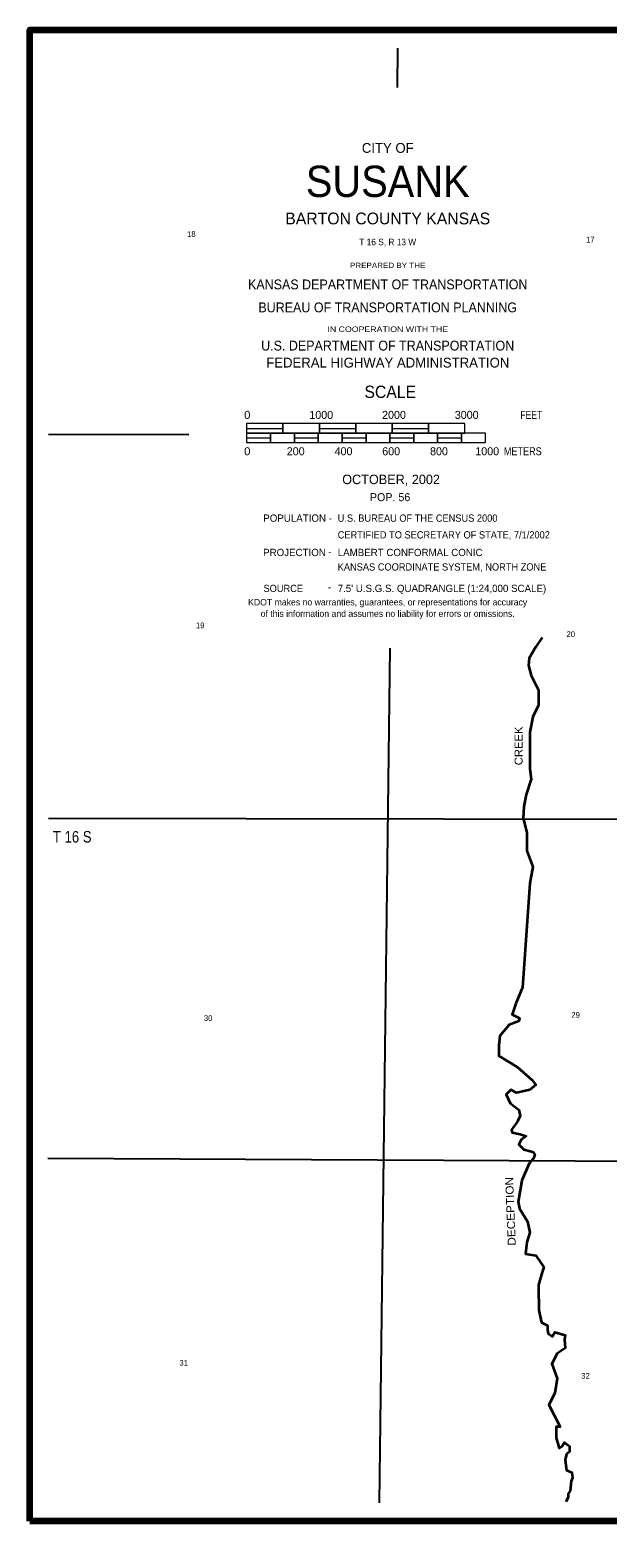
# Model space of a CAD drawing. Extents: x 202.44 to 206.36, y 42.03 to 45.96.
# Drawn here: x 202.435 to 203.938, y 42.073 to 45.955 of the extents above; entities that cross this region are included whole.
import ezdxf
from ezdxf.enums import TextEntityAlignment as Align

# ---------------------------------------------------------------- set-up
doc = ezdxf.new("R2010")
doc.units = 0
doc.header["$LTSCALE"] = 0.0075
for name, color, linetype, lineweight in [('14', 7, 'Continuous', 25), ('25', 7, 'Continuous', 35), ('48', 7, 'Continuous', 106), ('51', 7, 'Continuous', 13)]:
    doc.layers.add(name, color=color, linetype=linetype, lineweight=lineweight)
for name, color, linetype in [('29', 7, 'Continuous'), ('45', 7, 'Continuous'), ('46', 7, 'Continuous')]:
    doc.layers.add(name, color=color, linetype=linetype)

msp = doc.modelspace()

# ---------------------------------------------------------------- linework, layer by layer
at = {"layer": '14'}
for p, q in [((203.392045, 45.805114), (203.393371, 45.908144)), ((202.483902, 44.902652), (202.849242, 44.902083)), ((203.345076, 42.120265), (203.373295, 44.345833)), ((202.484091, 43.90303), (206.270455, 43.897727)), ((202.482386, 43.017803), (205.373674, 43.003788))]:
    msp.add_line(p, q, dxfattribs=at)
at = {"layer": '25'}
msp.add_lwpolyline([(203.769129, 44.373674), (203.751894, 44.348864), (203.734659, 44.320076), (203.732765, 44.300947), (203.740341, 44.274242), (203.75947, 44.235985), (203.75947, 44.197727), (203.744318, 44.167045), (203.736553, 44.126894), (203.736553, 44.075189), (203.736553, 44.03125), (203.740341, 44.004545), (203.727083, 43.964394), (203.721212, 43.933712), (203.719318, 43.90303), (203.728977, 43.866098), (203.728977, 43.818182), (203.744318, 43.776136), (203.736553, 43.734091), (203.717424, 43.4625), (203.700189, 43.420455), (203.69072, 43.391667), (203.709848, 43.382197), (203.707955, 43.374432), (203.682955, 43.364962), (203.658144, 43.336174), (203.65625, 43.311364), (203.65625, 43.28447), (203.704167, 43.254735), (203.742235, 43.222159), (203.751894, 43.208712), (203.736553, 43.195455), (203.702083, 43.187689), (203.686932, 43.195455), (203.675379, 43.183902), (203.685038, 43.160985), (203.707955, 43.14375), (203.711742, 43.128409), (203.704167, 43.113068), (203.688826, 43.092045), (203.69072, 43.08447), (203.711742, 43.080682), (203.727083, 43.074811), (203.713636, 43.065341), (203.707955, 43.053788), (203.721212, 43.040341), (203.744318, 43.034659), (203.75, 43.027083), (203.746212, 43.017424), (203.734659, 43.004167), (203.71553, 42.960038), (203.706061, 42.904545), (203.709848, 42.887311), (203.730871, 42.85303), (203.736553, 42.824242), (203.728977, 42.799432), (203.725189, 42.76875), (203.751894, 42.764962), (203.772917, 42.73428), (203.769129, 42.721023), (203.75947, 42.688447), (203.75947, 42.657765), (203.759659, 42.645265), (203.759659, 42.622348), (203.767235, 42.589773), (203.782576, 42.582197), (203.782576, 42.570644), (203.78447, 42.561174), (203.796023, 42.553598), (203.797917, 42.55928), (203.801705, 42.564962), (203.828409, 42.557386), (203.826515, 42.545833), (203.828409, 42.522917), (203.807386, 42.50947), (203.794129, 42.482765), (203.807386, 42.444508), (203.801705, 42.40625), (203.786364, 42.375568), (203.815152, 42.318182), (203.805492, 42.318182), (203.805492, 42.289583), (203.813258, 42.262689), (203.820833, 42.268561), (203.826515, 42.27803), (203.839962, 42.268561), (203.839962, 42.25322), (203.832197, 42.247348), (203.828409, 42.232197), (203.832197, 42.205303), (203.845644, 42.199621), (203.847538, 42.186174), (203.84375, 42.176705), (203.841856, 42.151705), (203.836174, 42.144129), (203.836174, 42.134659), (203.830303, 42.123106)], dxfattribs=at)
at = {"layer": '48'}
msp.add_lwpolyline([(202.435227, 42.072917), (202.435227, 45.955492), (206.317803, 45.955492), (206.317803, 42.072917)], close=True, dxfattribs=at)
at = {"layer": '51'}
for p, q in [((202.999432, 44.917992), (203.094129, 44.917992)), ((202.999432, 44.893371), (203.061742, 44.893371)), ((203.123864, 44.893371), (203.185985, 44.893371)), ((203.188826, 44.917992), (203.283523, 44.917992)), ((203.248106, 44.893371), (203.310227, 44.893371)), ((203.372348, 44.893371), (203.43447, 44.893371)), ((203.37822, 44.917992), (203.472917, 44.917992)), ((203.496591, 44.893371), (203.558712, 44.893371))]:
    msp.add_line(p, q, dxfattribs=at)
for points in [[(202.999432, 44.905682), (203.094129, 44.905682), (203.094129, 44.930303), (202.999432, 44.930303)], [(203.094129, 44.905682), (203.188826, 44.905682), (203.188826, 44.930303), (203.094129, 44.930303)], [(203.188826, 44.905682), (203.283523, 44.905682), (203.283523, 44.930303), (203.188826, 44.930303)], [(203.283523, 44.905682), (203.37822, 44.905682), (203.37822, 44.930303), (203.283523, 44.930303)], [(203.37822, 44.905682), (203.472917, 44.905682), (203.472917, 44.930303), (203.37822, 44.930303)], [(203.472917, 44.905682), (203.567614, 44.905682), (203.567614, 44.930303), (203.472917, 44.930303)], [(202.999432, 44.881061), (203.061742, 44.881061), (203.061742, 44.905682), (202.999432, 44.905682)], [(203.061742, 44.881061), (203.123864, 44.881061), (203.123864, 44.905682), (203.061742, 44.905682)], [(203.123864, 44.881061), (203.185985, 44.881061), (203.185985, 44.905682), (203.123864, 44.905682)], [(203.185985, 44.881061), (203.248106, 44.881061), (203.248106, 44.905682), (203.185985, 44.905682)], [(203.248106, 44.881061), (203.310227, 44.881061), (203.310227, 44.905682), (203.248106, 44.905682)], [(203.310227, 44.881061), (203.372348, 44.881061), (203.372348, 44.905682), (203.310227, 44.905682)], [(203.372348, 44.881061), (203.43447, 44.881061), (203.43447, 44.905682), (203.372348, 44.905682)], [(203.43447, 44.881061), (203.496591, 44.881061), (203.496591, 44.905682), (203.43447, 44.905682)], [(203.496591, 44.881061), (203.558712, 44.881061), (203.558712, 44.905682), (203.496591, 44.905682)], [(203.558712, 44.881061), (203.620833, 44.881061), (203.620833, 44.905682), (203.558712, 44.905682)]]:
    msp.add_lwpolyline(points, close=True, dxfattribs=at)

# ---------------------------------------------------------------- texts
at = {"layer": '29'}
for s, rotation, width, p in [('CREEK', 90, 1.05, (203.717803, 44.091288)), ('DECEPTION', 92.29, 1.1, (203.696651, 42.879982))]:
    msp.add_text(s, height=0.02083, rotation=rotation, dxfattribs=dict(at, width=width)).set_placement(p, align=Align.CENTER)
at = {"layer": '45'}
for s, p in [('18', (202.855587, 45.416288)), ('17', (203.894034, 45.401705)), ('19', (202.878598, 44.397538)), ('20', (203.842992, 44.374621)), ('30', (202.899337, 43.375189)), ('29', (203.855777, 43.383333)), ('31', (202.835701, 42.477462)), ('32', (203.881439, 42.44375))]:
    msp.add_text(s, height=0.01496, dxfattribs=at).set_placement(p, align=Align.CENTER)
at = {"layer": '46', "width": 0.85}
msp.add_text('T 16 S', height=0.03011, dxfattribs=at).set_placement((202.545549, 43.839583), align=Align.CENTER)
at = {"layer": '51'}
for s, height, p in [('CITY OF', 0.02557, (203.366856, 45.635227)), ('BARTON COUNTY KANSAS', 0.03068, (203.366761, 45.449053)), ('FEDERAL HIGHWAY ADMINISTRATION', 0.02557, (203.366856, 45.076326)), ('KDOT makes no warranties, guarantees, or representations for accuracy', 0.01688, (203.366572, 44.457008)), ('of this information and assumes no liability for errors or omissions.', 0.01688, (203.366572, 44.427273))]:
    msp.add_text(s, height=height, dxfattribs=at).set_placement(p, align=Align.CENTER)
for s, height, width, p in [('SUSANK', 0.08163, 0.95, (203.366761, 45.520265)), ('T 16 S, R 13 W', 0.01705, 0.95, (203.366761, 45.394697)), ('PREPARED BY THE', 0.0142, 1.1, (203.366572, 45.335227)), ('KANSAS DEPARTMENT OF TRANSPORTATION', 0.02557, 0.95, (203.366761, 45.279924)), ('BUREAU OF TRANSPORTATION PLANNING', 0.02557, 0.95, (203.366667, 45.220076)), ('IN COOPERATION WITH THE', 0.0142, 1.2, (203.366856, 45.168939)), ('U.S. DEPARTMENT OF TRANSPORTATION', 0.02557, 0.95, (203.366572, 45.120644))]:
    msp.add_text(s, height=height, dxfattribs=dict(at, width=width)).set_placement(p, align=Align.CENTER)
for s, height, width, p in [('SCALE', 0.0322, 0.95, (203.30625, 44.99697)), ('0', 0.02083, 1.05, (202.992992, 44.942614)), ('FEET', 0.02083, 0.8, (203.711932, 44.942614)), ('0', 0.02083, 1.05, (202.992992, 44.847917)), ('METERS', 0.02083, 0.85, (203.668939, 44.847917)), ('U.S. BUREAU OF THE CENSUS 2000', 0.01894, 0.95, (203.236553, 44.674811)), ('CERTIFIED TO SECRETARY OF STATE, 7/1/2002', 0.01894, 0.95, (203.236553, 44.63125)), ('KANSAS COORDINATE SYSTEM,', 0.01894, 0.95, (203.236553, 44.547727)), ('NORTH ZONE', 0.01894, 0.95, (203.620644, 44.547727)), ('SOURCE ', 0.01894, 0.95, (203.043371, 44.491856))]:
    msp.add_text(s, height=height, dxfattribs=dict(at, width=width)).set_placement(p)
for s, height, p in [('1000', 0.02083, (203.162689, 44.942614)), ('2000', 0.02083, (203.352083, 44.942614)), ('3000', 0.02083, (203.541288, 44.942614)), ('200', 0.02083, (203.103977, 44.847917)), ('400', 0.02083, (203.228409, 44.847917)), ('600', 0.02083, (203.352462, 44.847917)), ('800', 0.02083, (203.476894, 44.847917)), ('1000', 0.02083, (203.594697, 44.847917)), ('OCTOBER, 2002', 0.02462, (203.248295, 44.772727)), ('POP. 56', 0.02083, (203.320265, 44.728409)), ('POPULATION -', 0.01894, (203.042803, 44.674811)), ('PROJECTION ', 0.01894, (203.042424, 44.585417)), ('-', 0.01894, (203.211553, 44.586932)), ('LAMBERT CONFORMAL CONIC', 0.01894, (203.236553, 44.585417)), ('-', 0.01894, (203.211174, 44.495265)), ("7.5' U.S.G.S. QUADRANGLE", 0.01894, (203.236553, 44.491856)), ('(1:24,000 SCALE)', 0.01894, (203.573674, 44.491856))]:
    msp.add_text(s, height=height, dxfattribs=at).set_placement(p)

doc.saveas('drawing.dxf')
